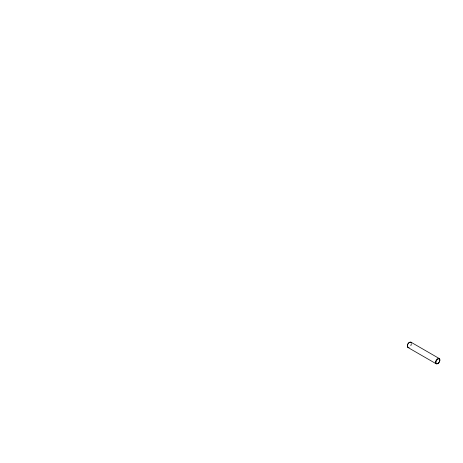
<?xml version="1.0" encoding="UTF-8"?>
<svg xmlns="http://www.w3.org/2000/svg" width="463" height="463" viewBox="0 0 463 463"><rect width="100%" height="100%" fill="white"/><g stroke="black" fill="none" stroke-linecap="round" stroke-linejoin="round"><path stroke-width="0.35" stroke-dasharray="2.31 1.74" d="M411.63 343.604A3.044 1.759 -60 0 1 409.477 347.331M411.15 343.604A2.709 1.563 -60 0 1 409.732 346.561"/><path stroke-width="0.69" d="M410.999 342.215L439.219 358.507M407.955 347.487L436.175 363.779M411.555 343.008A3.044 1.759 -60 0 0 409.477 342.365L408.922 342.77A3.044 1.759 -60 0 0 407.399 345.404L407.324 346.092A3.044 1.759 -60 0 0 408.922 347.568M408.285 347.175A2.709 1.563 -60 0 1 407.886 347.053M407.585 346.77A2.709 1.563 -60 0 1 408.077 343.633A2.709 1.563 -60 0 1 410.594 342.365M435.619 361.696L435.544 362.384A3.044 1.759 -60 0 0 437.697 363.629A3.044 1.759 -60 0 0 439.85 359.896A3.044 1.759 -60 0 0 437.697 358.657L437.141 359.062A3.044 1.759 -60 0 0 435.619 361.696M438.432 363.125A2.709 1.563 -60 0 0 439.289 358.935A2.709 1.563 -60 0 0 436.088 361.777A2.709 1.563 -60 0 0 438.432 363.125"/></g></svg>
